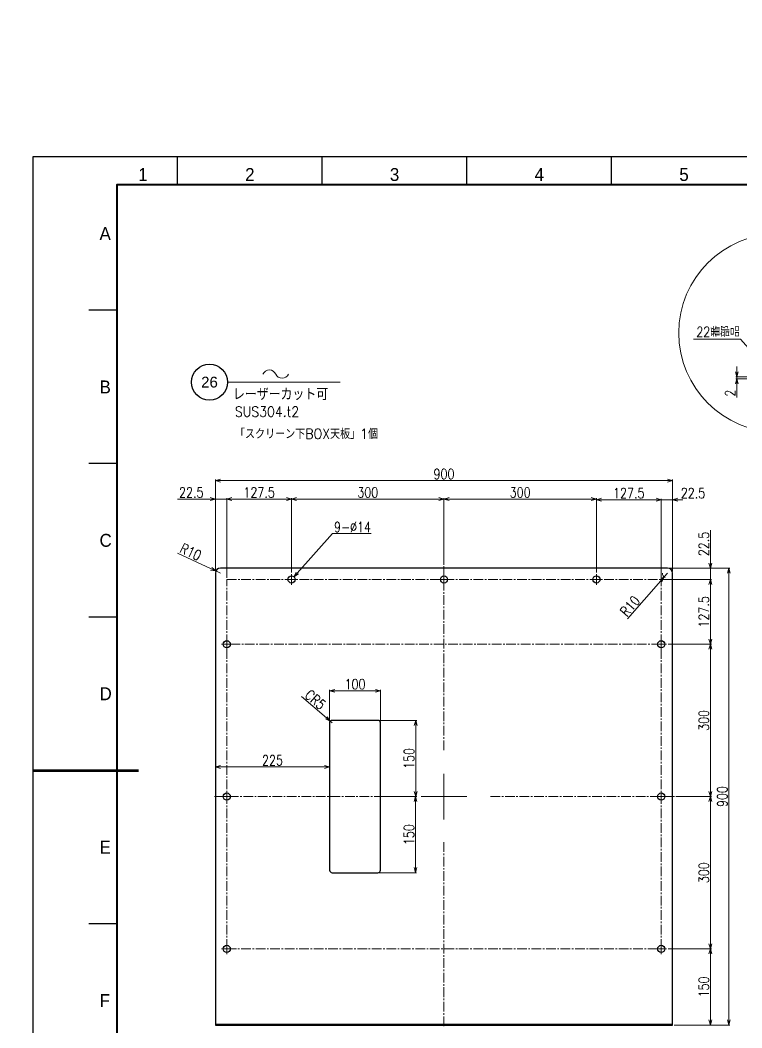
# Model space of a CAD drawing. Header units: millimetres. Extents: x 0 to 51411, y 0 to 16902.
# Drawn here: x 28273 to 29694, y 1326 to 3311 of the extents above; entities that cross this region are included whole.
import ezdxf
from ezdxf import colors
from ezdxf.entities.mleader import LeaderData, LeaderLine
from ezdxf.enums import TextEntityAlignment as Align
from ezdxf.math import Vec2, Vec3

# ---------------------------------------------------------------- set-up
doc = ezdxf.new("R2010")
doc.units = ezdxf.units.MM
doc.linetypes.add('CENTER2', pattern=[28.575, 19.05, -3.175, 3.175, -3.175])
for name, color, linetype, lineweight in [('01_外形線', 7, 'Continuous', 25), ('02_細線', 5, 'Continuous', 13), ('04_中心線', 1, 'CENTER2', 9), ('06_文字', 7, 'Continuous', 13), ('07_寸法線', 3, 'Continuous', 9), ('99_図枠', 7, 'Continuous', 40)]:
    doc.layers.add(name, color=color, linetype=linetype, lineweight=lineweight)
doc.styles.add('KSS_TXT', font='txt.shx', dxfattribs={"bigfont": 'extfont2.shx'})
doc.styles.get("Standard").update_dxf_attribs({"font": 'arial.ttf'})
doc.styles.add('寸法用', font='simplex.shx', dxfattribs={"width": 0.8, "bigfont": '@extfont2.shx'})
doc.styles.add('表題用', font='MS PGothic.ttf')
doc.dimstyles.new('機械製図用', dxfattribs={"dimtxt": 3.5, "dimasz": 3.5, "dimexe": 2, "dimexo": 0, "dimgap": 1.2, "dimtad": 1, "dimdsep": 46, "dimtxsty": '寸法用', "dimblk": 'OPEN30', "dimcen": 0, "dimclrd": 256, "dimclre": 256, "dimclrt": 7, "dimazin": 2, "dimtm": 1e-09, "dimtfac": 0.75, "dimtmove": 0, "dimatfit": 3, "dimldrblk": 'OPEN30', "dimfxl": 1, "dimlwd": -1, "dimlwe": -1, "dimarcsym": 0})
doc.dimstyles.new('機械製図用$3', dxfattribs={"dimtxt": 3.5, "dimasz": 3.5, "dimexe": 2, "dimexo": 0, "dimgap": 1.2, "dimtad": 1, "dimtih": 1, "dimtoh": 1, "dimdsep": 46, "dimtxsty": '寸法用', "dimblk": 'OPEN30', "dimcen": 0, "dimsd1": 1, "dimclrd": 256, "dimclre": 256, "dimclrt": 7, "dimazin": 2, "dimtm": 1e-09, "dimtfac": 0.75, "dimtofl": 0, "dimtmove": 0, "dimatfit": 3, "dimldrblk": 'OPEN30', "dimfxl": 1, "dimlwd": -1, "dimlwe": -1, "dimarcsym": 0})

# ---------------------------------------------------------------- blocks, each defined once
blk = doc.blocks.new('*U433')
at = {"layer": '04_中心線', "color": 0, "linetype": 'CENTER2', "transparency": 16777216}
for p, q in [((0, 90), (0, 453.5)), ((-453.5, 0), (-90, 0)), ((90, 0), (453.5, 0)), ((0, -453.5), (0, -90))]:
    blk.add_line(p, q, dxfattribs=at)
at = {"layer": '04_中心線', "color": 0, "linetype": 'Continuous', "transparency": 16777216}
for p, q in [((0, -45), (0, 45)), ((-45, 0), (45, 0))]:
    blk.add_line(p, q, dxfattribs=at)
blk = doc.blocks.new('*U434')
at = {"layer": '04_中心線', "color": 0, "linetype": 'CENTER2', "transparency": 16777216}
for p, q in [((-10.5, 0), (-1.4, 0)), ((0, 1.4), (0, 10.5)), ((1.4, 0), (10.5, 0)), ((0, -10.5), (0, -1.4))]:
    blk.add_line(p, q, dxfattribs=at)
at = {"layer": '04_中心線', "color": 0, "linetype": 'Continuous', "transparency": 16777216}
for p, q in [((-0.7, 0), (0.7, 0)), ((0, -0.7), (0, 0.7))]:
    blk.add_line(p, q, dxfattribs=at)
blk = doc.blocks.new('*U435')
at = {"layer": '04_中心線', "color": 0, "linetype": 'CENTER2', "transparency": 16777216}
for p, q in [((-10.5, 0), (-1.4, 0)), ((0, 1.4), (0, 10.5)), ((1.4, 0), (10.5, 0)), ((0, -10.5), (0, -1.4))]:
    blk.add_line(p, q, dxfattribs=at)
at = {"layer": '04_中心線', "color": 0, "linetype": 'Continuous', "transparency": 16777216}
for p, q in [((-0.7, 0), (0.7, 0)), ((0, -0.7), (0, 0.7))]:
    blk.add_line(p, q, dxfattribs=at)
blk = doc.blocks.new('*U436')
at = {"layer": '04_中心線', "color": 0, "linetype": 'CENTER2', "transparency": 16777216}
for p, q in [((-10.5, 0), (-1.4, 0)), ((0, 1.4), (0, 10.5)), ((1.4, 0), (10.5, 0)), ((0, -10.5), (0, -1.4))]:
    blk.add_line(p, q, dxfattribs=at)
at = {"layer": '04_中心線', "color": 0, "linetype": 'Continuous', "transparency": 16777216}
for p, q in [((-0.7, 0), (0.7, 0)), ((0, -0.7), (0, 0.7))]:
    blk.add_line(p, q, dxfattribs=at)
blk = doc.blocks.new('*U437')
at = {"layer": '04_中心線', "color": 0, "linetype": 'CENTER2', "transparency": 16777216}
for p, q in [((-10.5, 0), (-1.4, 0)), ((0, 1.4), (0, 10.5)), ((1.4, 0), (10.5, 0)), ((0, -10.5), (0, -1.4))]:
    blk.add_line(p, q, dxfattribs=at)
at = {"layer": '04_中心線', "color": 0, "linetype": 'Continuous', "transparency": 16777216}
for p, q in [((-0.7, 0), (0.7, 0)), ((0, -0.7), (0, 0.7))]:
    blk.add_line(p, q, dxfattribs=at)
blk = doc.blocks.new('*U438')
at = {"layer": '04_中心線', "color": 0, "linetype": 'CENTER2', "transparency": 16777216}
for p, q in [((-10.5, 0), (-1.4, 0)), ((0, 1.4), (0, 10.5)), ((1.4, 0), (10.5, 0)), ((0, -10.5), (0, -1.4))]:
    blk.add_line(p, q, dxfattribs=at)
at = {"layer": '04_中心線', "color": 0, "linetype": 'Continuous', "transparency": 16777216}
for p, q in [((-0.7, 0), (0.7, 0)), ((0, -0.7), (0, 0.7))]:
    blk.add_line(p, q, dxfattribs=at)
blk = doc.blocks.new('*U439')
at = {"layer": '04_中心線', "color": 0, "linetype": 'CENTER2', "transparency": 16777216}
for p, q in [((-10.5, 0), (-1.4, 0)), ((0, 1.4), (0, 10.5)), ((1.4, 0), (10.5, 0)), ((0, -10.5), (0, -1.4))]:
    blk.add_line(p, q, dxfattribs=at)
at = {"layer": '04_中心線', "color": 0, "linetype": 'Continuous', "transparency": 16777216}
for p, q in [((-0.7, 0), (0.7, 0)), ((0, -0.7), (0, 0.7))]:
    blk.add_line(p, q, dxfattribs=at)
blk = doc.blocks.new('*U440')
at = {"layer": '04_中心線', "color": 0, "linetype": 'CENTER2', "transparency": 16777216}
for p, q in [((-10.5, 0), (-1.4, 0)), ((0, 1.4), (0, 10.5)), ((1.4, 0), (10.5, 0)), ((0, -10.5), (0, -1.4))]:
    blk.add_line(p, q, dxfattribs=at)
at = {"layer": '04_中心線', "color": 0, "linetype": 'Continuous', "transparency": 16777216}
for p, q in [((-0.7, 0), (0.7, 0)), ((0, -0.7), (0, 0.7))]:
    blk.add_line(p, q, dxfattribs=at)
blk = doc.blocks.new('*U441')
at = {"layer": '04_中心線', "color": 0, "linetype": 'CENTER2', "transparency": 16777216}
for p, q in [((-10.5, 0), (-1.4, 0)), ((0, 1.4), (0, 10.5)), ((1.4, 0), (10.5, 0)), ((0, -10.5), (0, -1.4))]:
    blk.add_line(p, q, dxfattribs=at)
at = {"layer": '04_中心線', "color": 0, "linetype": 'Continuous', "transparency": 16777216}
for p, q in [((-0.7, 0), (0.7, 0)), ((0, -0.7), (0, 0.7))]:
    blk.add_line(p, q, dxfattribs=at)
blk = doc.blocks.new('*U442')
at = {"layer": '04_中心線', "color": 0, "linetype": 'CENTER2', "transparency": 16777216}
for p, q in [((-10.5, 0), (-1.4, 0)), ((0, 1.4), (0, 10.5)), ((1.4, 0), (10.5, 0)), ((0, -10.5), (0, -1.4))]:
    blk.add_line(p, q, dxfattribs=at)
at = {"layer": '04_中心線', "color": 0, "linetype": 'Continuous', "transparency": 16777216}
for p, q in [((-0.7, 0), (0.7, 0)), ((0, -0.7), (0, 0.7))]:
    blk.add_line(p, q, dxfattribs=at)
blk = doc.blocks.new('_Open30')
at = {"color": 0, "linetype": 'ByBlock', "lineweight": -2}
for p, q in [((-1, 0.27), (0, 0)), ((0, 0), (-1, -0.27)), ((0, 0), (-1, 0))]:
    blk.add_line(p, q, dxfattribs=at)
blk = doc.blocks.new('*D443')
at = {"layer": '07_寸法線', "transparency": 16777216}
for p, q in [((29550.5, 2231.8), (29670.3, 2231.8)), ((29668.3, 1341.8), (29668.3, 2221.8)), ((29560.5, 1331.8), (29670.3, 1331.8))]:
    blk.add_line(p, q, dxfattribs=at)
at = {"layer": 'Defpoints', "color": 0, "transparency": 16777216}
for p in [(29547.5, 2231.8), (29668.3, 2231.8), (29557.5, 1331.8)]:
    blk.add_point(p, dxfattribs=at)
at = {"layer": '07_寸法線', "transparency": 16777216, "xscale": 10, "yscale": 10, "zscale": 10}
for p, rotation in [((29668.3, 2231.8), 90), ((29668.3, 1331.8), 270)]:
    blk.add_blockref('_Open30', p, dxfattribs=dict(at, rotation=rotation))
at = {"layer": '07_寸法線', "color": 7, "transparency": 16777216, "insert": (29655.3, 1781.8), "char_height": 20, "attachment_point": 5, "rotation": 90, "style": '寸法用'}
blk.add_mtext('900', dxfattribs=at)
blk = doc.blocks.new('*D444')
at = {"layer": '07_寸法線', "transparency": 16777216}
for p, q in [((28657.5, 2224.8), (28657.5, 2406)), ((29547.5, 2404), (28667.5, 2404)), ((29557.5, 2224.8), (29557.5, 2406))]:
    blk.add_line(p, q, dxfattribs=at)
at = {"layer": 'Defpoints', "color": 0, "transparency": 16777216}
for p in [(28657.5, 2404), (28657.5, 2221.8), (29557.5, 2221.8)]:
    blk.add_point(p, dxfattribs=at)
at = {"layer": '07_寸法線', "transparency": 16777216, "xscale": 10, "yscale": 10, "zscale": 10, "rotation": 180}
blk.add_blockref('_Open30', (28657.5, 2404), dxfattribs=at)
at = {"layer": '07_寸法線', "transparency": 16777216, "xscale": 10, "yscale": 10, "zscale": 10}
blk.add_blockref('_Open30', (29557.5, 2404), dxfattribs=at)
at = {"layer": '07_寸法線', "color": 7, "transparency": 16777216, "insert": (29107.5, 2417), "char_height": 20, "attachment_point": 5, "style": '寸法用'}
blk.add_mtext('900', dxfattribs=at)
blk = doc.blocks.new('*D446')
at = {"layer": '07_寸法線', "transparency": 16777216}
for p, q in [((29631.8, 2241.8), (29631.8, 2306.6)), ((29550.5, 2231.8), (29633.8, 2231.8)), ((29631.8, 2209.3), (29631.8, 2231.8)), ((29538, 2209.3), (29633.8, 2209.3)), ((29631.8, 2199.3), (29631.8, 2189.3))]:
    blk.add_line(p, q, dxfattribs=at)
at = {"layer": 'Defpoints', "color": 0, "transparency": 16777216}
for p in [(29547.5, 2231.8), (29631.8, 2231.8), (29535, 2209.3)]:
    blk.add_point(p, dxfattribs=at)
at = {"layer": '07_寸法線', "transparency": 16777216, "xscale": 10, "yscale": 10, "zscale": 10}
for p, rotation in [((29631.8, 2231.8), 270), ((29631.8, 2209.3), 90)]:
    blk.add_blockref('_Open30', p, dxfattribs=dict(at, rotation=rotation))
at = {"layer": '07_寸法線', "color": 7, "transparency": 16777216, "insert": (29618.8, 2279.2), "char_height": 20, "attachment_point": 5, "rotation": 90, "style": '寸法用'}
blk.add_mtext('22.5', dxfattribs=at)
blk = doc.blocks.new('*D447')
at = {"layer": '07_寸法線', "transparency": 16777216}
for p, q in [((29538, 2209.3), (29633.8, 2209.3)), ((29631.8, 2091.8), (29631.8, 2199.3)), ((29548.7, 2081.8), (29633.8, 2081.8))]:
    blk.add_line(p, q, dxfattribs=at)
at = {"layer": 'Defpoints', "color": 0, "transparency": 16777216}
for p in [(29535, 2209.3), (29631.8, 2209.3), (29545.7, 2081.8)]:
    blk.add_point(p, dxfattribs=at)
at = {"layer": '07_寸法線', "transparency": 16777216, "xscale": 10, "yscale": 10, "zscale": 10}
for p, rotation in [((29631.8, 2209.3), 90), ((29631.8, 2081.8), 270)]:
    blk.add_blockref('_Open30', p, dxfattribs=dict(at, rotation=rotation))
at = {"layer": '07_寸法線', "color": 7, "transparency": 16777216, "insert": (29618.8, 2145.6), "char_height": 20, "attachment_point": 5, "rotation": 90, "style": '寸法用'}
blk.add_mtext('127.5', dxfattribs=at)
blk = doc.blocks.new('*D448')
at = {"layer": '07_寸法線', "transparency": 16777216}
for p, q in [((29548.7, 2081.8), (29633.8, 2081.8)), ((29631.8, 1791.8), (29631.8, 2071.8)), ((29564, 1781.8), (29633.8, 1781.8))]:
    blk.add_line(p, q, dxfattribs=at)
at = {"layer": 'Defpoints', "color": 0, "transparency": 16777216}
for p in [(29545.7, 2081.8), (29631.8, 2081.8), (29561, 1781.8)]:
    blk.add_point(p, dxfattribs=at)
at = {"layer": '07_寸法線', "transparency": 16777216, "xscale": 10, "yscale": 10, "zscale": 10}
for p, rotation in [((29631.8, 2081.8), 90), ((29631.8, 1781.8), 270)]:
    blk.add_blockref('_Open30', p, dxfattribs=dict(at, rotation=rotation))
at = {"layer": '07_寸法線', "color": 7, "transparency": 16777216, "insert": (29618.8, 1931.8), "char_height": 20, "attachment_point": 5, "rotation": 90, "style": '寸法用'}
blk.add_mtext('300', dxfattribs=at)
blk = doc.blocks.new('*D449')
at = {"layer": '07_寸法線', "transparency": 16777216}
for p, q in [((29564, 1781.8), (29633.8, 1781.8)), ((29631.8, 1491.8), (29631.8, 1771.8)), ((29548.7, 1481.8), (29633.8, 1481.8))]:
    blk.add_line(p, q, dxfattribs=at)
at = {"layer": 'Defpoints', "color": 0, "transparency": 16777216}
for p in [(29561, 1781.8), (29631.8, 1781.8), (29545.7, 1481.8)]:
    blk.add_point(p, dxfattribs=at)
at = {"layer": '07_寸法線', "transparency": 16777216, "xscale": 10, "yscale": 10, "zscale": 10}
for p, rotation in [((29631.8, 1781.8), 90), ((29631.8, 1481.8), 270)]:
    blk.add_blockref('_Open30', p, dxfattribs=dict(at, rotation=rotation))
at = {"layer": '07_寸法線', "color": 7, "transparency": 16777216, "insert": (29618.8, 1631.8), "char_height": 20, "attachment_point": 5, "rotation": 90, "style": '寸法用'}
blk.add_mtext('300', dxfattribs=at)
blk = doc.blocks.new('*D450')
at = {"layer": '07_寸法線', "transparency": 16777216}
for p, q in [((29548.7, 1481.8), (29633.8, 1481.8)), ((29631.8, 1341.8), (29631.8, 1471.8)), ((29560.5, 1331.8), (29633.8, 1331.8))]:
    blk.add_line(p, q, dxfattribs=at)
at = {"layer": 'Defpoints', "color": 0, "transparency": 16777216}
for p in [(29545.7, 1481.8), (29631.8, 1481.8), (29557.5, 1331.8)]:
    blk.add_point(p, dxfattribs=at)
at = {"layer": '07_寸法線', "transparency": 16777216, "xscale": 10, "yscale": 10, "zscale": 10}
for p, rotation in [((29631.8, 1481.8), 90), ((29631.8, 1331.8), 270)]:
    blk.add_blockref('_Open30', p, dxfattribs=dict(at, rotation=rotation))
at = {"layer": '07_寸法線', "color": 7, "transparency": 16777216, "insert": (29618.8, 1406.8), "char_height": 20, "attachment_point": 5, "rotation": 90, "style": '寸法用'}
blk.add_mtext('150', dxfattribs=at)
blk = doc.blocks.new('*D452')
at = {"layer": '07_寸法線', "transparency": 16777216}
for p, q in [((29107.5, 2238.3), (29107.5, 2369.8)), ((29397.5, 2367.8), (29117.5, 2367.8)), ((29407.5, 2223), (29407.5, 2369.8))]:
    blk.add_line(p, q, dxfattribs=at)
at = {"layer": 'Defpoints', "color": 0, "transparency": 16777216}
for p in [(29107.5, 2367.8), (29107.5, 2235.3), (29407.5, 2220)]:
    blk.add_point(p, dxfattribs=at)
at = {"layer": '07_寸法線', "transparency": 16777216, "xscale": 10, "yscale": 10, "zscale": 10, "rotation": 180}
blk.add_blockref('_Open30', (29107.5, 2367.8), dxfattribs=at)
at = {"layer": '07_寸法線', "transparency": 16777216, "xscale": 10, "yscale": 10, "zscale": 10}
blk.add_blockref('_Open30', (29407.5, 2367.8), dxfattribs=at)
at = {"layer": '07_寸法線', "color": 7, "transparency": 16777216, "insert": (29257.5, 2380.8), "char_height": 20, "attachment_point": 5, "style": '寸法用'}
blk.add_mtext('300', dxfattribs=at)
blk = doc.blocks.new('*D453')
at = {"layer": '07_寸法線', "transparency": 16777216}
for p, q in [((29407.5, 2223), (29407.5, 2368.5)), ((29525, 2366.5), (29417.5, 2366.5)), ((29535, 2212.3), (29535, 2368.5))]:
    blk.add_line(p, q, dxfattribs=at)
at = {"layer": 'Defpoints', "color": 0, "transparency": 16777216}
for p in [(29407.5, 2366.5), (29407.5, 2220), (29535, 2209.3)]:
    blk.add_point(p, dxfattribs=at)
at = {"layer": '07_寸法線', "transparency": 16777216, "xscale": 10, "yscale": 10, "zscale": 10, "rotation": 180}
blk.add_blockref('_Open30', (29407.5, 2366.5), dxfattribs=at)
at = {"layer": '07_寸法線', "transparency": 16777216, "xscale": 10, "yscale": 10, "zscale": 10}
blk.add_blockref('_Open30', (29535, 2366.5), dxfattribs=at)
at = {"layer": '07_寸法線', "color": 7, "transparency": 16777216, "insert": (29471.2, 2379.5), "char_height": 20, "attachment_point": 5, "style": '寸法用'}
blk.add_mtext('127.5', dxfattribs=at)
blk = doc.blocks.new('*D454')
at = {"layer": '07_寸法線', "transparency": 16777216}
for p, q in [((28807.5, 2223), (28807.5, 2369.8)), ((29097.5, 2367.8), (28817.5, 2367.8)), ((29107.5, 2238.3), (29107.5, 2369.8))]:
    blk.add_line(p, q, dxfattribs=at)
at = {"layer": 'Defpoints', "color": 0, "transparency": 16777216}
for p in [(28807.5, 2367.8), (29107.5, 2235.3), (28807.5, 2220)]:
    blk.add_point(p, dxfattribs=at)
at = {"layer": '07_寸法線', "transparency": 16777216, "xscale": 10, "yscale": 10, "zscale": 10, "rotation": 180}
blk.add_blockref('_Open30', (28807.5, 2367.8), dxfattribs=at)
at = {"layer": '07_寸法線', "transparency": 16777216, "xscale": 10, "yscale": 10, "zscale": 10}
blk.add_blockref('_Open30', (29107.5, 2367.8), dxfattribs=at)
at = {"layer": '07_寸法線', "color": 7, "transparency": 16777216, "insert": (28957.5, 2380.8), "char_height": 20, "attachment_point": 5, "style": '寸法用'}
blk.add_mtext('300', dxfattribs=at)
blk = doc.blocks.new('*D455')
at = {"layer": '07_寸法線', "transparency": 16777216}
for p, q in [((28680, 2212.3), (28680, 2369.8)), ((28797.5, 2367.8), (28690, 2367.8)), ((28807.5, 2223), (28807.5, 2369.8))]:
    blk.add_line(p, q, dxfattribs=at)
at = {"layer": 'Defpoints', "color": 0, "transparency": 16777216}
for p in [(28680, 2367.8), (28680, 2209.3), (28807.5, 2220)]:
    blk.add_point(p, dxfattribs=at)
at = {"layer": '07_寸法線', "transparency": 16777216, "xscale": 10, "yscale": 10, "zscale": 10, "rotation": 180}
blk.add_blockref('_Open30', (28680, 2367.8), dxfattribs=at)
at = {"layer": '07_寸法線', "transparency": 16777216, "xscale": 10, "yscale": 10, "zscale": 10}
blk.add_blockref('_Open30', (28807.5, 2367.8), dxfattribs=at)
at = {"layer": '07_寸法線', "color": 7, "transparency": 16777216, "insert": (28743.7, 2380.8), "char_height": 20, "attachment_point": 5, "style": '寸法用'}
blk.add_mtext('127.5', dxfattribs=at)
blk = doc.blocks.new('*D456')
at = {"layer": '07_寸法線', "transparency": 16777216}
for p, q in [((29525, 2366.5), (29515, 2366.5)), ((29535, 2212.3), (29535, 2368.5)), ((29557.5, 2366.5), (29535, 2366.5)), ((29557.5, 2224.8), (29557.5, 2368.5)), ((29567.5, 2366.5), (29577.5, 2366.5))]:
    blk.add_line(p, q, dxfattribs=at)
at = {"layer": 'Defpoints', "color": 0, "transparency": 16777216}
for p in [(29535, 2366.5), (29535, 2209.3), (29557.5, 2221.8)]:
    blk.add_point(p, dxfattribs=at)
at = {"layer": '07_寸法線', "transparency": 16777216, "xscale": 10, "yscale": 10, "zscale": 10}
blk.add_blockref('_Open30', (29535, 2366.5), dxfattribs=at)
at = {"layer": '07_寸法線', "transparency": 16777216, "xscale": 10, "yscale": 10, "zscale": 10, "rotation": 180}
blk.add_blockref('_Open30', (29557.5, 2366.5), dxfattribs=at)
at = {"layer": '07_寸法線', "color": 7, "transparency": 16777216, "insert": (29597.6, 2379.5), "char_height": 20, "attachment_point": 5, "style": '寸法用'}
blk.add_mtext('22.5', dxfattribs=at)
blk = doc.blocks.new('*D457')
at = {"layer": '07_寸法線', "transparency": 16777216}
for p, q in [((28583.3, 2261.5), (28649.4, 2230.4)), ((28667.5, 2221.8), (28658.4, 2226.1))]:
    blk.add_line(p, q, dxfattribs=at)
at = {"layer": 'Defpoints', "color": 0, "transparency": 16777216}
for p in [(28658.4, 2226.1), (28667.5, 2221.8)]:
    blk.add_point(p, dxfattribs=at)
at = {"layer": '07_寸法線', "transparency": 16777216, "xscale": 10, "yscale": 10, "zscale": 10, "rotation": 334.8165422067649}
blk.add_blockref('_Open30', (28658.4, 2226.1), dxfattribs=at)
at = {"layer": '07_寸法線', "color": 7, "transparency": 16777216, "insert": (28609.1, 2263.7), "char_height": 20, "attachment_point": 5, "rotation": 334.8165, "style": '寸法用'}
blk.add_mtext('R10', dxfattribs=at)
blk = doc.blocks.new('*D458')
at = {"layer": '07_寸法線', "transparency": 16777216}
for p, q in [((29468.8, 2131.6), (29534.4, 2206.8)), ((29547.5, 2221.8), (29540.9, 2214.3))]:
    blk.add_line(p, q, dxfattribs=at)
blk.add_arc((29547.5, 2221.8), 10, 180, 240.3917, dxfattribs=at)
at = {"layer": 'Defpoints', "color": 0, "transparency": 16777216}
for p in [(29540.9, 2214.3), (29547.5, 2221.8)]:
    blk.add_point(p, dxfattribs=at)
at = {"layer": '07_寸法線', "transparency": 16777216, "xscale": 10, "yscale": 10, "zscale": 10, "rotation": 48.93254443763772}
blk.add_blockref('_Open30', (29540.9, 2214.3), dxfattribs=at)
at = {"layer": '07_寸法線', "color": 7, "transparency": 16777216, "insert": (29473.8, 2157), "char_height": 20, "attachment_point": 5, "rotation": 48.9325, "style": '寸法用'}
blk.add_mtext('R10', dxfattribs=at)
blk = doc.blocks.new('*D461')
at = {"layer": '07_寸法線', "transparency": 16777216}
for p, q in [((28888, 2299.6), (28818.8, 2222)), ((28964.1, 2299.6), (28888, 2299.6))]:
    blk.add_line(p, q, dxfattribs=at)
at = {"layer": 'Defpoints', "color": 0, "transparency": 16777216}
for p in [(28802.8, 2204.1), (28812.2, 2214.6)]:
    blk.add_point(p, dxfattribs=at)
at = {"layer": '07_寸法線', "transparency": 16777216, "xscale": 10, "yscale": 10, "zscale": 10, "rotation": 228.2730082731279}
blk.add_blockref('_Open30', (28812.2, 2214.6), dxfattribs=at)
at = {"layer": '07_寸法線', "color": 7, "transparency": 16777216, "insert": (28927.5, 2312.6), "char_height": 20, "attachment_point": 5, "style": '寸法用'}
blk.add_mtext('9-∅14', dxfattribs=at)
blk = doc.blocks.new('*D462')
at = {"layer": '07_寸法線', "transparency": 16777216}
for p, q in [((28980.5, 1931.8), (29053.8, 1931.8)), ((29051.8, 1791.8), (29051.8, 1921.8)), ((28985.5, 1781.8), (29053.8, 1781.8))]:
    blk.add_line(p, q, dxfattribs=at)
at = {"layer": 'Defpoints', "color": 0, "transparency": 16777216}
for p in [(28977.5, 1931.8), (29051.8, 1931.8), (28982.5, 1781.8)]:
    blk.add_point(p, dxfattribs=at)
at = {"layer": '07_寸法線', "transparency": 16777216, "xscale": 10, "yscale": 10, "zscale": 10}
for p, rotation in [((29051.8, 1931.8), 90), ((29051.8, 1781.8), 270)]:
    blk.add_blockref('_Open30', p, dxfattribs=dict(at, rotation=rotation))
at = {"layer": '07_寸法線', "color": 7, "transparency": 16777216, "insert": (29038.8, 1856.8), "char_height": 20, "attachment_point": 5, "rotation": 90, "style": '寸法用'}
blk.add_mtext('150', dxfattribs=at)
blk = doc.blocks.new('*D463')
at = {"layer": '07_寸法線', "transparency": 16777216}
for p, q in [((28882.5, 1929.8), (28882.5, 1992.1)), ((28972.5, 1990.1), (28892.5, 1990.1)), ((28982.5, 1929.8), (28982.5, 1992.1))]:
    blk.add_line(p, q, dxfattribs=at)
at = {"layer": 'Defpoints', "color": 0, "transparency": 16777216}
for p in [(28882.5, 1990.1), (28882.5, 1926.8), (28982.5, 1926.8)]:
    blk.add_point(p, dxfattribs=at)
at = {"layer": '07_寸法線', "transparency": 16777216, "xscale": 10, "yscale": 10, "zscale": 10, "rotation": 180}
blk.add_blockref('_Open30', (28882.5, 1990.1), dxfattribs=at)
at = {"layer": '07_寸法線', "transparency": 16777216, "xscale": 10, "yscale": 10, "zscale": 10}
blk.add_blockref('_Open30', (28982.5, 1990.1), dxfattribs=at)
at = {"layer": '07_寸法線', "color": 7, "transparency": 16777216, "insert": (28932.5, 2003.1), "char_height": 20, "attachment_point": 5, "style": '寸法用'}
blk.add_mtext('100', dxfattribs=at)
blk = doc.blocks.new('*D464')
at = {"layer": '07_寸法線', "transparency": 16777216}
for p, q in [((28657.5, 1784.8), (28657.5, 1842.1)), ((28872.5, 1840.1), (28667.5, 1840.1)), ((28882.5, 1784.8), (28882.5, 1842.1))]:
    blk.add_line(p, q, dxfattribs=at)
at = {"layer": 'Defpoints', "color": 0, "transparency": 16777216}
for p in [(28657.5, 1840.1), (28657.5, 1781.8), (28882.5, 1781.8)]:
    blk.add_point(p, dxfattribs=at)
at = {"layer": '07_寸法線', "transparency": 16777216, "xscale": 10, "yscale": 10, "zscale": 10, "rotation": 180}
blk.add_blockref('_Open30', (28657.5, 1840.1), dxfattribs=at)
at = {"layer": '07_寸法線', "transparency": 16777216, "xscale": 10, "yscale": 10, "zscale": 10}
blk.add_blockref('_Open30', (28882.5, 1840.1), dxfattribs=at)
at = {"layer": '07_寸法線', "color": 7, "transparency": 16777216, "insert": (28770, 1853.1), "char_height": 20, "attachment_point": 5, "style": '寸法用'}
blk.add_mtext('225', dxfattribs=at)
blk = doc.blocks.new('*D465')
at = {"layer": '07_寸法線', "transparency": 16777216}
for p, q in [((28985.5, 1781.8), (29053.7, 1781.8)), ((29051.7, 1641.8), (29051.7, 1771.8)), ((28980.5, 1631.8), (29053.7, 1631.8))]:
    blk.add_line(p, q, dxfattribs=at)
at = {"layer": 'Defpoints', "color": 0, "transparency": 16777216}
for p in [(28982.5, 1781.8), (29051.7, 1781.8), (28977.5, 1631.8)]:
    blk.add_point(p, dxfattribs=at)
at = {"layer": '07_寸法線', "transparency": 16777216, "xscale": 10, "yscale": 10, "zscale": 10}
for p, rotation in [((29051.7, 1781.8), 90), ((29051.7, 1631.8), 270)]:
    blk.add_blockref('_Open30', p, dxfattribs=dict(at, rotation=rotation))
at = {"layer": '07_寸法線', "color": 7, "transparency": 16777216, "insert": (29038.7, 1706.8), "char_height": 20, "attachment_point": 5, "rotation": 90, "style": '寸法用'}
blk.add_mtext('150', dxfattribs=at)
blk = doc.blocks.new('*D466')
at = {"layer": '07_寸法線', "transparency": 16777216}
for p, q in [((28827.4, 1978.8), (28876.1, 1936.7)), ((28887.5, 1926.8), (28883.7, 1930.1))]:
    blk.add_line(p, q, dxfattribs=at)
at = {"layer": 'Defpoints', "color": 0, "transparency": 16777216}
for p in [(28883.7, 1930.1), (28887.5, 1926.8)]:
    blk.add_point(p, dxfattribs=at)
at = {"layer": '07_寸法線', "transparency": 16777216, "xscale": 10, "yscale": 10, "zscale": 10, "rotation": 319.1435812838287}
blk.add_blockref('_Open30', (28883.7, 1930.1), dxfattribs=at)
at = {"layer": '07_寸法線', "color": 7, "transparency": 16777216, "insert": (28854.3, 1972.7), "char_height": 20, "attachment_point": 5, "rotation": 319.1436, "style": '寸法用'}
blk.add_mtext('CR5', dxfattribs=at)
blk = doc.blocks.new('*D1659')
at = {"layer": '07_寸法線', "transparency": 16777216}
for p, q in [((28647.5, 2367.8), (28582.7, 2367.8)), ((28657.5, 2224.8), (28657.5, 2369.8)), ((28680, 2367.8), (28657.5, 2367.8)), ((28680, 2212.3), (28680, 2369.8)), ((28690, 2367.8), (28700, 2367.8))]:
    blk.add_line(p, q, dxfattribs=at)
at = {"layer": 'Defpoints', "color": 0, "transparency": 16777216}
for p in [(28657.5, 2367.8), (28657.5, 2221.8), (28680, 2209.3)]:
    blk.add_point(p, dxfattribs=at)
at = {"layer": '07_寸法線', "transparency": 16777216, "xscale": 10, "yscale": 10, "zscale": 10}
blk.add_blockref('_Open30', (28657.5, 2367.8), dxfattribs=at)
at = {"layer": '07_寸法線', "transparency": 16777216, "xscale": 10, "yscale": 10, "zscale": 10, "rotation": 180}
blk.add_blockref('_Open30', (28680, 2367.8), dxfattribs=at)
at = {"layer": '07_寸法線', "color": 7, "transparency": 16777216, "insert": (28610.1, 2380.8), "char_height": 20, "attachment_point": 5, "style": '寸法用'}
blk.add_mtext('22.5', dxfattribs=at)
blk = doc.blocks.new('AM_BALLOON1')
at = {"transparency": 16777216}
blk.add_circle((0, 0), 5, dxfattribs=at)
blk.add_attdef('B_NUMBER', text='', height=3, dxfattribs=at).set_placement((0, 0), align=Align.MIDDLE_CENTER)
blk = doc.blocks.new('_OPEN')
at = {"color": 0, "linetype": 'ByBlock'}
for p, q in [((-1, 0.17), (0, 0)), ((0, 0), (-1, -0.17)), ((0, 0), (-1, 0))]:
    blk.add_line(p, q, dxfattribs=at)
blk = doc.blocks.new('p1ba05')
for centre, start, end in [((-2.95, 0.29), 24.2276, 155.5758), ((0, 1.62), 204.2276, 335.5758)]:
    blk.add_arc(centre, 1.62, start, end)
blk = doc.blocks.new('*D1663')
at = {"layer": '07_寸法線', "transparency": 16777216}
for p, q in [((29683.7, 2618.5), (29683.7, 2628.5)), ((29721.9, 2608.5), (29681.7, 2608.5)), ((29721.9, 2604.5), (29681.7, 2604.5)), ((29683.7, 2608.5), (29683.7, 2604.5)), ((29683.7, 2594.5), (29683.7, 2567.8))]:
    blk.add_line(p, q, dxfattribs=at)
at = {"layer": 'Defpoints', "color": 0, "transparency": 16777216}
for p in [(29683.7, 2604.5), (29724.9, 2608.5), (29724.9, 2604.5)]:
    blk.add_point(p, dxfattribs=at)
at = {"layer": '07_寸法線', "transparency": 16777216, "xscale": 10, "yscale": 10, "zscale": 10}
for p, rotation in [((29683.7, 2608.5), 270), ((29683.7, 2604.5), 90)]:
    blk.add_blockref('_Open30', p, dxfattribs=dict(at, rotation=rotation))
at = {"layer": '07_寸法線', "color": 7, "transparency": 16777216, "insert": (29670.7, 2576.2), "char_height": 20, "attachment_point": 5, "rotation": 90, "style": '寸法用'}
blk.add_mtext('2', dxfattribs=at)

msp = doc.modelspace()

# ---------------------------------------------------------------- linework, layer by layer
at = {"layer": '01_外形線'}
msp.add_line((28657.493, 1333.848), (29557.493, 1333.848), dxfattribs=at)
for points in [[(29547.493, 2231.848), (28667.493, 2231.848, 0.41421356), (28657.493, 2221.848), (28657.493, 1331.848), (29557.493, 1331.848), (29557.493, 2221.848, 0.41421356)], [(28977.493, 1931.848), (28887.493, 1931.848, 0.41421356), (28882.493, 1926.848), (28882.493, 1636.848, 0.41421356), (28887.493, 1631.848), (28977.493, 1631.848, 0.41421356), (28982.493, 1636.848), (28982.493, 1926.848, 0.41421356)]]:
    msp.add_lwpolyline(points, format="xyb", close=True, dxfattribs=at)
for centre in [(28807.493, 2209.347), (29107.493, 2209.347), (29407.493, 2209.347), (28679.994, 2081.848), (29534.993, 2081.848), (28679.994, 1781.848), (29534.993, 1781.848), (28679.994, 1481.848), (29534.993, 1481.848)]:
    msp.add_circle(centre, 7, dxfattribs=at)
at = {"layer": '02_細線'}
msp.add_circle((29765.111, 2694.871), 195.469, dxfattribs=at)
at = {"layer": '04_中心線'}
for p, q in [((28679.994, 1481.848), (28679.994, 2209.347)), ((28679.994, 2209.347), (29534.993, 2209.347)), ((29534.993, 1481.848), (29534.993, 2209.347)), ((29534.993, 2081.848), (28679.994, 2081.848)), ((28679.814, 1481.848), (29535.173, 1481.848))]:
    msp.add_line(p, q, dxfattribs=at)
at = {"layer": '07_寸法線'}
msp.add_line((28681.481, 2598.046), (28903.248, 2598.046), dxfattribs=at)
at = {"layer": '99_図枠', "lineweight": 25}
for p, q in [((28583.043, 2986.574), (28583.043, 3041.731)), ((28867.866, 2986.574), (28867.866, 3041.731)), ((29152.689, 2986.574), (29152.689, 3041.731)), ((29437.512, 2986.574), (29437.512, 3041.731)), ((28463.522, 2739.615), (28408.365, 2739.615)), ((28463.522, 2437.499), (28408.365, 2437.499)), ((28463.522, 2135.384), (28408.365, 2135.384)), ((28463.522, 1531.152), (28408.365, 1531.152))]:
    msp.add_line(p, q, dxfattribs=at)
at = {"layer": '99_図枠', "lineweight": 53}
msp.add_line((28298.22, 1833.268), (28505.951, 1833.268), dxfattribs=at)
at = {"layer": '99_図枠'}
msp.add_lwpolyline([(28463.522, 679.962), (31660.939, 679.962), (31660.939, 2986.574), (28463.522, 2986.574)], close=True, dxfattribs=at)
at = {"layer": 'Defpoints'}
msp.add_lwpolyline([(28298.22, 625.051), (31716.096, 625.051), (31716.096, 3041.731), (28298.22, 3041.731)], close=True, dxfattribs=at)

# ---------------------------------------------------------------- block references
at = {"layer": '04_中心線', "linetype": 'CENTER2', "rotation": 180}
msp.add_blockref('*U433', (29107.493, 1781.848), dxfattribs=at)
at = {"layer": '04_中心線', "linetype": 'CENTER2'}
for name, p in [('*U442', (28807.493, 2209.347)), ('*U441', (29107.493, 2209.347)), ('*U440', (29407.493, 2209.347)), ('*U434', (28679.994, 2081.848)), ('*U439', (29534.993, 2081.848)), ('*U435', (28679.994, 1781.848)), ('*U438', (29534.993, 1781.848)), ('*U436', (28679.994, 1481.848)), ('*U437', (29534.993, 1481.848))]:
    msp.add_blockref(name, p, dxfattribs=at)
at = {"layer": '07_寸法線', "xscale": 8.50448454545454, "yscale": 8.50448454545454, "zscale": 8.50448454545454}
msp.add_blockref('p1ba05', (28788.899, 2605.8), dxfattribs=at)

# ---------------------------------------------------------------- texts
at = {"layer": '06_文字', "color": 3, "style": 'KSS_TXT', "width": 0.9}
for s, height, p in [('レーザーカット可', 23.625, (28692.362, 2562.464)), ('SUS304.t2', 20, (28696.001, 2529.793)), ('「スクリーン下BOX天板」1個', 20, (28696.001, 2486.195))]:
    msp.add_text(s, height=height, dxfattribs=at).set_placement(p)
at = {"layer": '99_図枠', "lineweight": 13, "style": '表題用'}
for s, p in [('1', (28514.964, 2986.574)), ('2', (28725.455, 2986.574)), ('3', (29010.278, 2986.574)), ('4', (29295.101, 2986.574)), ('5', (29579.924, 2986.574))]:
    msp.add_text(s, height=25.457, dxfattribs=at).set_placement(p, align=Align.BOTTOM_CENTER)
for s, p in [('A', (28429.579, 2890.673)), ('B', (28429.579, 2588.557)), ('C', (28429.579, 2286.442)), ('D', (28429.579, 1984.326)), ('E', (28429.579, 1682.21)), ('F', (28429.579, 1380.094))]:
    msp.add_text(s, height=25.457, dxfattribs=at).set_placement(p, align=Align.MIDDLE_LEFT)

# ---------------------------------------------------------------- dimensions: what is measured, and where the dimension line sits
at = {"layer": '07_寸法線'}
for base, p1, p2, angle, override, picture, middle in [((29683.656, 2604.488), (29724.88, 2608.488), (29724.88, 2604.488), 270, {"dimtxt": 20, "dimasz": 10, "dimexo": 3, "dimgap": 3, "dimlfac": 0.5}, '*D1663', (29670.656, 2576.155)), ((28657.493, 2403.994), (29557.493, 2221.848), (28657.493, 2221.848), 180, {"dimtxt": 20, "dimasz": 10, "dimexo": 3, "dimgap": 3}, '*D444', (29107.493, 2416.994)), ((28679.994, 2367.792), (28807.493, 2220.027), (28679.994, 2209.347), 180, {"dimtxt": 20, "dimasz": 10, "dimexo": 3, "dimgap": 3}, '*D455', (28743.744, 2380.792)), ((28807.493, 2367.792), (29107.493, 2235.348), (28807.493, 2220.027), 180, {"dimtxt": 20, "dimasz": 10, "dimexo": 3, "dimgap": 3}, '*D454', (28957.493, 2380.792)), ((29107.493, 2367.792), (29407.493, 2220.027), (29107.493, 2235.348), 180, {"dimtxt": 20, "dimasz": 10, "dimexo": 3, "dimgap": 3}, '*D452', (29257.493, 2380.792)), ((29407.493, 2366.452), (29534.993, 2209.347), (29407.493, 2220.027), 180, {"dimtxt": 20, "dimasz": 10, "dimexo": 3, "dimgap": 3}, '*D453', (29471.243, 2379.452)), ((29631.787, 2231.848), (29534.993, 2209.347), (29547.493, 2231.848), 90, {"dimtxt": 20, "dimasz": 10, "dimexo": 3, "dimgap": 3}, '*D446', (29618.787, 2279.228)), ((29668.263, 2231.848), (29557.493, 1331.848), (29547.493, 2231.848), 90, {"dimtxt": 20, "dimasz": 10, "dimexo": 3, "dimgap": 3}, '*D443', (29655.263, 1781.848)), ((29631.787, 2209.347), (29545.673, 2081.848), (29534.993, 2209.347), 90, {"dimtxt": 20, "dimasz": 10, "dimexo": 3, "dimgap": 3}, '*D447', (29618.787, 2145.597)), ((29631.787, 2081.848), (29560.993, 1781.848), (29545.673, 2081.848), 90, {"dimtxt": 20, "dimasz": 10, "dimexo": 3, "dimgap": 3}, '*D448', (29618.787, 1931.848)), ((28882.493, 1990.148), (28982.493, 1926.848), (28882.493, 1926.848), 180, {"dimtxt": 20, "dimasz": 10, "dimexo": 3, "dimgap": 3}, '*D463', (28932.493, 2003.148)), ((29051.771, 1931.848), (28982.493, 1781.848), (28977.493, 1931.848), 90, {"dimtxt": 20, "dimasz": 10, "dimexo": 3, "dimgap": 3}, '*D462', (29038.771, 1856.848)), ((28657.493, 1840.101), (28882.493, 1781.848), (28657.493, 1781.848), 180, {"dimtxt": 20, "dimasz": 10, "dimexo": 3, "dimgap": 3}, '*D464', (28769.993, 1853.101)), ((29051.749, 1781.848), (28977.493, 1631.848), (28982.493, 1781.848), 90, {"dimtxt": 20, "dimasz": 10, "dimexo": 3, "dimgap": 3}, '*D465', (29038.749, 1706.848)), ((29631.787, 1781.848), (29545.673, 1481.848), (29560.993, 1781.848), 90, {"dimtxt": 20, "dimasz": 10, "dimexo": 3, "dimgap": 3}, '*D449', (29618.787, 1631.848)), ((29631.787, 1481.848), (29557.493, 1331.848), (29545.673, 1481.848), 90, {"dimtxt": 20, "dimasz": 10, "dimexo": 3, "dimgap": 3}, '*D450', (29618.787, 1406.848))]:
    dim = msp.add_linear_dim(base=base, p1=p1, p2=p2, angle=angle, dimstyle='機械製図用', override=override, dxfattribs=at)
    dim.commit()
    dim.dimension.update_dxf_attribs({"geometry": picture, "text_midpoint": middle})
dim = msp.add_linear_dim(base=(28657.493, 2367.792), p1=(28679.994, 2209.347), p2=(28657.493, 2221.848), dimstyle='機械製図用', override={"dimtxt": 20, "dimasz": 10, "dimexo": 3, "dimgap": 3}, dxfattribs=at)
dim.commit()
dim.dimension.update_dxf_attribs({"geometry": '*D1659', "text_midpoint": (28610.112, 2380.792)})
dim = msp.add_linear_dim(base=(29534.993, 2366.452), p1=(29557.493, 2221.848), p2=(29534.993, 2209.347), angle=180, dimstyle='機械製図用', override={"dimtxt": 20, "dimasz": 10, "dimexo": 3, "dimgap": 3, "dimtmove": 2}, dxfattribs=at)
dim.commit()
dim.dimension.update_dxf_attribs({"geometry": '*D456', "text_midpoint": (29597.615, 2379.452), "dimtype": 160})
dim = msp.add_diameter_dim_2p(p1=(28802.834, 2204.123), p2=(28812.152, 2214.571), text='9-<>', dimstyle='機械製図用$3', override={"dimtxt": 20, "dimasz": 10, "dimgap": 3}, dxfattribs=at)
dim.commit()
dim.dimension.update_dxf_attribs({"geometry": '*D461', "text_midpoint": (28927.523, 2299.566), "dimtype": 163})
for center, mpoint, picture, middle in [((28667.493, 2221.848), (28658.444, 2226.103), '*D457', (28603.552, 2251.914)), ((29547.493, 2221.848), (29540.924, 2214.308), '*D458', (29483.552, 2148.466))]:
    dim = msp.add_radius_dim(center=center, mpoint=mpoint, dimstyle='機械製図用', override={"dimtxt": 20, "dimasz": 10, "dimgap": 3}, dxfattribs=at)
    dim.commit()
    dim.dimension.update_dxf_attribs({"geometry": picture, "text_midpoint": middle, "dimtype": 164})
dim = msp.add_radius_dim(center=(28887.493, 1926.848), mpoint=(28883.712, 1930.118), text='C<>', dimstyle='機械製図用', override={"dimtxt": 20, "dimasz": 10, "dimgap": 3}, dxfattribs=at)
dim.commit()
dim.dimension.update_dxf_attribs({"geometry": '*D466', "text_midpoint": (28845.834, 1962.878), "dimtype": 164})

# ---------------------------------------------------------------- leaders
ml = msp.add_multileader_block('Standard', dxfattribs=at)
ml.set_content('AM_BALLOON1', color=256, scale=7.08707045)
ml.set_attribute('B_NUMBER', '28', width=0)
ml.set_leader_properties(color=256, linetype='ByLayer', lineweight=-1)
ml.set_arrow_properties(name='OPEN')
ml.build(insert=Vec2(0, 0))
ml.multileader.update_dxf_attribs({"leader_type": 0, "has_dogleg": 0, "text_right_attachment_type": 6, "dogleg_length": 0, "arrow_head_size": 3.544, "scale": 2.5, "block_connection_type": 1})
ctx = ml.context
ctx.base_point, ctx.scale, ctx.char_height, ctx.arrow_head_size, ctx.landing_gap_size, ctx.plane_origin = Vec3(32779.868, 3275.518), 2.5, 7.087, 3.544, 3.544, Vec3(32779.868, 3275.518)
ctx.right_attachment, ctx.attachment_type = 6, 1
notes = []
notes.append((ctx, [(0, (0, 0, 0), (0, 0), (1, 0), 1, [])]))
ctx.block.insert = Vec3(32779.868, 3275.518)
ml = msp.add_multileader_block('Standard', dxfattribs=at)
ml.set_content('AM_BALLOON1', color=256, scale=7.08707045)
ml.set_attribute('B_NUMBER', '29', width=0)
ml.set_leader_properties(color=256, linetype='ByLayer', lineweight=-1)
ml.set_arrow_properties(name='OPEN')
ml.build(insert=Vec2(0, 0))
ml.multileader.update_dxf_attribs({"leader_type": 0, "has_dogleg": 0, "text_right_attachment_type": 6, "dogleg_length": 0, "arrow_head_size": 3.544, "scale": 2.5, "block_connection_type": 1})
ctx = ml.context
ctx.base_point, ctx.scale, ctx.char_height, ctx.arrow_head_size, ctx.landing_gap_size, ctx.plane_origin = Vec3(34667.768, 3275.518), 2.5, 7.087, 3.544, 3.544, Vec3(34667.768, 3275.518)
ctx.right_attachment, ctx.attachment_type = 6, 1
notes.append((ctx, [(0, (0, 0, 0), (0, 0), (1, 0), 1, [])]))
ctx.block.insert = Vec3(34667.768, 3275.518)
ml = msp.add_multileader_block('Standard', dxfattribs=at)
ml.set_content('AM_BALLOON1', color=256, scale=7.08707045)
ml.set_attribute('B_NUMBER', '27', width=0)
ml.set_leader_properties(color=256, linetype='ByLayer', lineweight=-1)
ml.set_arrow_properties(name='OPEN')
ml.build(insert=Vec2(0, 0))
ml.multileader.update_dxf_attribs({"leader_type": 0, "has_dogleg": 0, "text_right_attachment_type": 6, "dogleg_length": 0, "arrow_head_size": 3.544, "scale": 2.5, "block_connection_type": 1})
ctx = ml.context
ctx.base_point, ctx.scale, ctx.char_height, ctx.arrow_head_size, ctx.landing_gap_size, ctx.plane_origin = Vec3(30037.828, 2881.684), 2.5, 7.087, 3.544, 3.544, Vec3(30037.828, 2881.684)
ctx.right_attachment, ctx.attachment_type = 6, 1
notes.append((ctx, [(0, (0, 0, 0), (0, 0), (1, 0), 1, [])]))
ctx.block.insert = Vec3(30037.828, 2881.684)
ml = msp.add_multileader_mtext('Standard', dxfattribs=at)
ml.set_content('22番部品', color=7, style='寸法用')
ml.set_leader_properties(color=256, linetype='ByLayer', lineweight=-1)
ml.set_arrow_properties(name='OPEN30')
ml.build(insert=Vec2(0, 0))
ml.multileader.update_dxf_attribs({"has_dogleg": 0, "text_left_attachment_type": 6, "text_right_attachment_type": 6, "arrow_head_size": 10})
ctx = ml.context
ctx.base_point, ctx.char_height, ctx.arrow_head_size, ctx.plane_origin = Vec3(29603.305, 2682.928), 20, 10, Vec3(29512.549, 2643.369)
ctx.left_attachment, ctx.right_attachment, ctx.text_align_type = 6, 6, 2
notes.append((ctx, [(1, (1, 1, 0), (29699.115, 2682.928), (-1, 0), 8, [(0, [(29756.195, 2608.488)], 0, [])])]))
ctx.mtext.insert, ctx.mtext.alignment, ctx.mtext.flow_direction = Vec3(29689.115, 2706.928), 3, 5
ml = msp.add_multileader_block('Standard', dxfattribs=at)
ml.set_content('AM_BALLOON1', color=256, scale=7.08707045)
ml.set_attribute('B_NUMBER', '26', width=0)
ml.set_leader_properties(color=256, linetype='ByLayer', lineweight=-1)
ml.set_arrow_properties(name='OPEN')
ml.build(insert=Vec2(0, 0))
ml.multileader.update_dxf_attribs({"leader_type": 0, "has_dogleg": 0, "text_right_attachment_type": 6, "dogleg_length": 0, "arrow_head_size": 3.544, "scale": 2.5, "block_connection_type": 1})
ctx = ml.context
ctx.base_point, ctx.scale, ctx.char_height, ctx.arrow_head_size, ctx.landing_gap_size, ctx.plane_origin = Vec3(28646.004, 2598.075), 2.5, 7.087, 3.544, 3.544, Vec3(28646.004, 2598.075)
ctx.right_attachment, ctx.attachment_type = 6, 1
notes.append((ctx, [(0, (0, 0, 0), (0, 0), (1, 0), 1, [])]))
ctx.block.insert = Vec3(28646.004, 2598.075)
ml = msp.add_multileader_block('Standard', dxfattribs=at)
ml.set_content('AM_BALLOON1', color=256, scale=4.99969697)
ml.set_attribute('B_NUMBER', '30', width=0)
ml.set_leader_properties(color=256, linetype='ByLayer', lineweight=-1)
ml.set_arrow_properties(name='OPEN')
ml.build(insert=Vec2(0, 0))
ml.multileader.update_dxf_attribs({"leader_type": 0, "has_dogleg": 0, "text_right_attachment_type": 6, "dogleg_length": 0, "arrow_head_size": 2.5, "scale": 2.5, "block_connection_type": 1})
ctx = ml.context
ctx.base_point, ctx.scale, ctx.char_height, ctx.arrow_head_size, ctx.landing_gap_size, ctx.plane_origin = Vec3(36368.352, 1874.031), 2.5, 5, 2.5, 2.5, Vec3(36368.352, 1874.031)
ctx.right_attachment, ctx.attachment_type = 6, 1
notes.append((ctx, [(0, (0, 0, 0), (0, 0), (1, 0), 1, [])]))
ctx.block.insert = Vec3(36368.352, 1874.031)
ml = msp.add_multileader_block('Standard', dxfattribs=at)
ml.set_content('AM_BALLOON1', color=256, scale=4.99969697)
ml.set_attribute('B_NUMBER', '31', width=0)
ml.set_leader_properties(color=256, linetype='ByLayer', lineweight=-1)
ml.set_arrow_properties(name='OPEN')
ml.build(insert=Vec2(0, 0))
ml.multileader.update_dxf_attribs({"leader_type": 0, "has_dogleg": 0, "text_right_attachment_type": 6, "dogleg_length": 0, "arrow_head_size": 2.5, "scale": 2.5, "block_connection_type": 1})
ctx = ml.context
ctx.base_point, ctx.scale, ctx.char_height, ctx.arrow_head_size, ctx.landing_gap_size, ctx.plane_origin = Vec3(37494.708, 1874.031), 2.5, 5, 2.5, 2.5, Vec3(37494.708, 1874.031)
ctx.right_attachment, ctx.attachment_type = 6, 1
notes.append((ctx, [(0, (0, 0, 0), (0, 0), (1, 0), 1, [])]))
ctx.block.insert = Vec3(37494.708, 1874.031)
ml = msp.add_multileader_block('Standard', dxfattribs=at)
ml.set_content('AM_BALLOON1', color=256, scale=3.49978788)
ml.set_attribute('B_NUMBER', '1', width=0)
ml.set_leader_properties(color=256, linetype='ByLayer', lineweight=-1)
ml.set_arrow_properties(name='OPEN')
ml.build(insert=Vec2(0, 0))
ml.multileader.update_dxf_attribs({"leader_type": 0, "has_dogleg": 0, "text_right_attachment_type": 6, "dogleg_length": 0, "arrow_head_size": 1.75, "scale": 2.5, "block_connection_type": 1})
ctx = ml.context
ctx.base_point, ctx.scale, ctx.char_height, ctx.arrow_head_size, ctx.landing_gap_size, ctx.plane_origin = Vec3(43910.767, 1565.525), 2.5, 3.5, 1.75, 1.75, Vec3(43910.767, 1565.525)
ctx.right_attachment, ctx.attachment_type = 6, 1
notes.append((ctx, [(0, (0, 0, 0), (0, 0), (1, 0), 1, [])]))
ctx.block.insert = Vec3(43910.767, 1565.525)
ml = msp.add_multileader_block('Standard', dxfattribs=at)
ml.set_content('AM_BALLOON1', color=256, scale=3.49978788)
ml.set_attribute('B_NUMBER', '2', width=0)
ml.set_leader_properties(color=256, linetype='ByLayer', lineweight=-1)
ml.set_arrow_properties(name='OPEN')
ml.build(insert=Vec2(0, 0))
ml.multileader.update_dxf_attribs({"leader_type": 0, "has_dogleg": 0, "text_right_attachment_type": 6, "dogleg_length": 0, "arrow_head_size": 1.75, "scale": 2.5, "block_connection_type": 1})
ctx = ml.context
ctx.base_point, ctx.scale, ctx.char_height, ctx.arrow_head_size, ctx.landing_gap_size, ctx.plane_origin = Vec3(44674.034, 1385.933), 2.5, 3.5, 1.75, 1.75, Vec3(44674.034, 1385.933)
ctx.right_attachment, ctx.attachment_type = 6, 1
notes.append((ctx, [(0, (0, 0, 0), (0, 0), (1, 0), 1, [])]))
ctx.block.insert = Vec3(44674.034, 1385.933)
for ctx, leaders in notes:
    for number, flags, end, landing, length, lines in leaders:
        leader = LeaderData()
        leader.index, (leader.has_last_leader_line, leader.has_dogleg_vector, leader.attachment_direction) = number, flags
        leader.last_leader_point, leader.dogleg_vector, leader.dogleg_length = Vec3(end), Vec3(landing), length
        for number, points, colour, breaks in lines:
            line = LeaderLine()
            line.index, line.vertices, line.color, line.breaks = number, Vec3.list(points), colors.encode_raw_color(colour), breaks
            leader.lines.append(line)
        ctx.leaders.append(leader)

doc.saveas('drawing.dxf')
